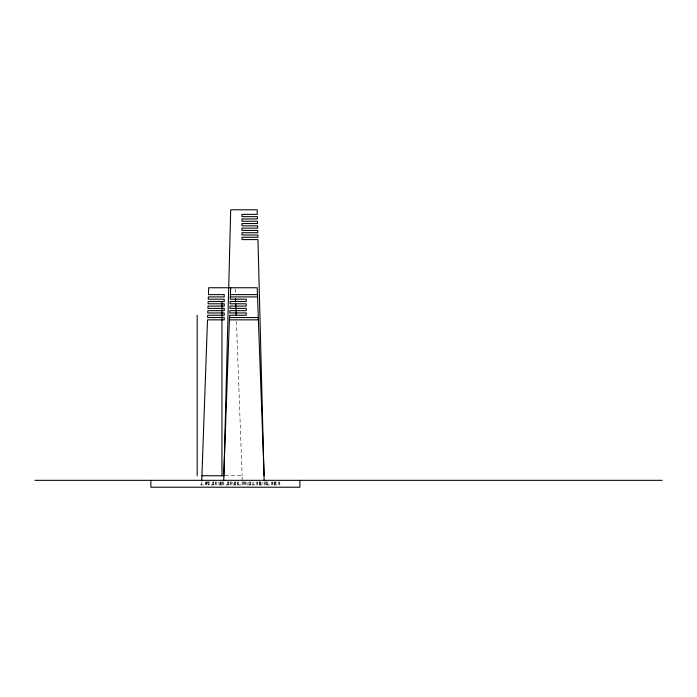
<?xml version="1.0" encoding="UTF-8"?>
<svg xmlns="http://www.w3.org/2000/svg" width="697" height="697" viewBox="0 0 697 697"><rect width="100%" height="100%" fill="white"/><g stroke="black" fill="none" stroke-linecap="round" stroke-linejoin="round"><path stroke-width="0.52" stroke-dasharray="3.48 2.61" d="M206.417 483.387L206.417 482.629M213.752 484.154L213.752 484.92L208.133 484.92L208.115 484.154M208.115 482.629L208.115 481.862M213.752 482.629L213.752 481.862M215.451 483.387L215.451 482.629M215.451 481.766L215.451 484.92L221.071 484.92L221.088 484.154M221.088 482.629L221.088 481.862M222.787 483.387L222.787 482.629M222.787 481.766L222.787 484.92L228.416 484.92L228.424 484.154M228.424 482.629L228.424 481.862M230.123 483.387L230.123 482.629M230.123 481.766L230.123 484.92L235.752 484.92L235.769 484.154M235.769 482.629L235.769 481.862M237.459 483.387L237.459 482.629M237.477 484.92L243.087 484.92L243.105 484.154M243.105 482.629L243.105 481.862M244.795 483.387L244.795 482.629M250.441 484.154L250.441 484.92L250.441 481.766M250.441 482.629L250.441 481.862M252.131 483.387L252.131 482.629M257.777 483.387L257.777 482.629M265.113 481.766L265.113 484.92L259.484 484.92L259.476 484.154M259.476 482.629L259.476 481.862M265.113 483.387L265.113 482.629M272.449 481.766L272.449 484.92L266.829 484.92L266.812 484.154M266.812 482.629L266.812 481.862M272.449 483.387L272.449 482.629M279.785 481.766L279.785 484.92L274.165 484.92L274.148 484.154M274.148 482.629L274.148 481.862M279.785 483.387L279.785 482.629M225.122 475.746L242.112 475.746L242.112 480.338M221.036 483.082L218.257 483.082L218.248 481.662M234.793 483.082L232.014 483.082L232.005 481.662M245.771 483.082L248.55 483.082L248.559 481.662M259.519 483.082L262.307 483.082L262.316 481.662M250.423 484.92L244.813 484.92L244.795 481.766M235.229 288.837L235.386 293.184M236.431 321.439L242.112 475.746M278.8 481.766L278.8 484.92M276.073 481.662L276.073 483.082L273.276 483.082L273.276 481.662M275.132 481.766L275.132 484.92M274.148 481.766L274.148 484.92M271.464 481.766L271.464 484.92M267.796 481.766L267.796 484.92M266.812 481.766L266.812 484.92M264.128 481.766L264.128 484.92M260.46 481.766L260.46 484.92M259.519 481.662L259.476 484.92M257.777 481.766L257.777 484.92L252.148 484.92L252.131 481.766M256.792 481.766L256.792 484.92M253.124 481.766L253.124 484.92M249.456 481.766L249.456 484.92M245.762 481.662L245.788 484.92M243.105 481.766L243.105 484.92M242.112 481.766L242.112 484.92M238.444 481.766L238.444 484.92M237.459 481.766L237.459 484.92M235.769 481.766L235.769 484.92M234.802 481.662L234.776 484.92M231.108 481.766L231.108 484.92M228.424 481.766L228.424 484.92M227.44 481.766L227.44 484.92M223.772 481.766L223.772 484.92M221.045 481.662L221.088 484.92M220.104 481.766L220.104 484.92M216.436 481.766L216.436 484.92M213.752 481.766L213.752 484.92M212.768 481.766L212.768 484.92M209.1 481.766L209.1 484.92M208.115 481.766L208.115 484.92M207.288 481.662L207.288 483.082L204.5 483.082L204.491 481.662M206.417 481.766L206.417 484.92L200.797 484.92L200.78 481.766M205.432 481.766L205.432 484.92M201.764 481.766L201.764 484.92"/><path stroke-width="1.05" d="M223.772 480.616L230.698 209.788L257.202 209.788L257.324 214.371L241.981 214.371L241.981 216.662L257.376 216.662L257.437 218.963L241.981 218.963L241.981 221.254L257.498 221.254L257.559 223.545L241.981 223.545L241.981 225.837L257.62 225.837L257.681 228.128L241.981 228.128L241.981 230.419L257.733 230.419L257.794 232.72L241.981 232.72L241.981 235.011L257.855 235.011L257.916 237.302L241.981 237.302L241.981 239.594L257.977 239.594L264.128 480.616M201.764 480.616L207.506 319.845L224.234 319.845L224.234 317.544L207.593 317.544L207.68 315.253L224.234 315.253L224.234 312.962L207.758 312.962L207.845 310.67L224.234 310.67L224.234 308.379L207.933 308.379L208.011 306.088L224.234 306.088L224.234 303.787L208.098 303.787L208.185 301.496L224.234 301.496L224.234 299.205L208.264 299.205L208.351 296.913L224.234 296.913L224.234 294.622L208.438 294.622L208.691 287.748L257.202 287.748L264.128 475.746M223.772 475.746L229.496 317.544L258.387 317.544L258.387 319.845L229.496 319.845M229.601 317.544L229.688 315.253L246.241 315.253L246.241 312.962L229.775 312.962L229.853 310.67L246.241 310.67L246.241 308.379L229.94 308.379L230.027 306.088L246.241 306.088L246.241 303.787L230.106 303.787L230.193 301.496L246.241 301.496L246.241 299.205L230.28 299.205L230.358 294.622L257.541 294.622L257.541 296.913L230.358 296.913M230.446 294.622L230.698 287.748M201.764 475.746L224.059 475.746M34.867 480.338L662.15 480.338M235.586 298.621L235.708 301.879M235.786 304.049L236.187 314.922M299.893 480.338L299.893 487.212L150.866 487.212L150.866 480.338M221.942 301.496L221.942 475.746M197.181 315.253L197.181 475.746"/></g></svg>
